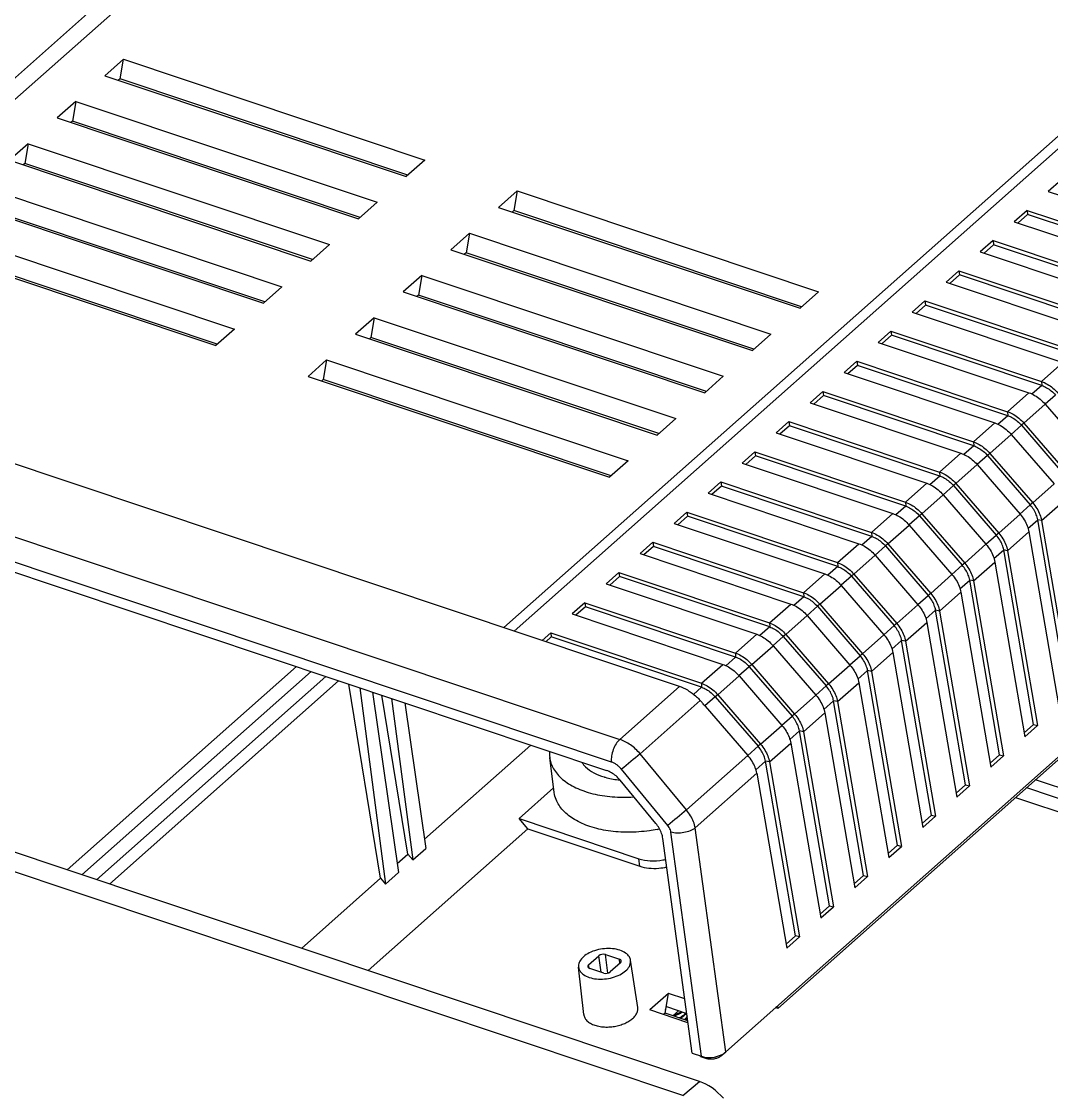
# Model space of a CAD drawing. Header units: millimetres. Extents: x 1518 to 2058, y 69 to 444.
# Drawn here: x 1749.45 to 1795.57, y 144.28 to 192.36 of the extents above; entities that cross this region are included whole.
import ezdxf

# ---------------------------------------------------------------- set-up
doc = ezdxf.new("R2010")
doc.units = ezdxf.units.MM
doc.layers.add('02___PRT_ALL_AXES', color=7, linetype='Continuous')
doc.layers.add('06___PRT_ALL_SURFS', color=7, linetype='Continuous')

# ---------------------------------------------------------------- blocks, each defined once
blk = doc.blocks.new('*u40')
at = {"color": 7, "linetype": 'Continuous'}
for p, q in [((40.975, 82.031), (-17.535, 30.148)), ((36.984, 78.36), (-14.854, 32.394)), ((-39.647, 49.989), (-51.452, 39.522)), ((-38.894, 49.737), (-50.699, 39.27)), ((-38.139, 49.485), (-49.944, 39.017)), ((-49.281, 38.796), (-37.477, 49.263)), ((-35.308, 39.095), (-36.945, 49.085)), ((-36.378, 48.896), (-35.05, 38.795)), ((-35.734, 48.68), (-34.382, 39.388)), ((-33.906, 40.338), (-35.247, 48.517)), ((-34.741, 48.348), (-33.648, 40.038)), ((-34.07, 48.124), (-32.98, 40.631)), ((-18.884, 28.628), (-76.625, 47.942)), ((-19.743, 27.906), (-77.535, 47.237)), ((-33.048, 41.099), (-27.576, 45.951)), ((-26.368, 43.508), (-26.602, 45.31)), ((-17.535, 30.148), (-19.108, 41.687)), ((-19.266, 30.086), (-20.772, 41.137)), ((-18.784, 29.925), (-20.356, 41.464)), ((-33.648, 40.038), (-32.98, 40.631)), ((-34.45, 39.856), (-33.906, 40.338)), ((-33.906, 40.338), (-33.648, 40.038)), ((-35.05, 38.795), (-34.382, 39.388)), ((-39.38, 35.484), (-35.308, 39.095)), ((-35.308, 39.095), (-35.05, 38.795)), ((-24.594, 34.641), (-24.068, 35.107)), ((-23.955, 34.256), (-24.068, 35.107)), ((-23.735, 35.167), (-23.01, 34.925)), ((-23.608, 34.21), (-23.735, 35.167)), ((-22.989, 34.708), (-23.01, 34.925)), ((-22.069, 32.443), (-22.438, 34.872)), ((-24.85, 32.081), (-25.115, 34.523)), ((-24.565, 34.465), (-24.594, 34.641)), ((-23.816, 34.21), (-24.541, 34.452)), ((-22.957, 34.736), (-23.483, 34.269)), ((-14.854, 32.394), (-14.97, 32.433)), ((-14.87, 32.521), (-14.854, 32.394)), ((-19.266, 30.086), (-18.784, 29.925)), ((-18.826, 29.911), (-18.833, 29.941)), ((-18.826, 29.911), (-18.574, 29.826)), ((-18.574, 29.826), (-18.584, 29.883)), ((-17.742, 29.975), (-17.744, 30.012)), ((-17.742, 29.975), (-17.582, 30.117)), ((-19.743, 27.906), (-18.884, 28.628))]:
    blk.add_line(p, q, dxfattribs=at)
for centre, radius, start, end in [((-25.082, 45.508), 1.532, 175.5145, 187.3932), ((-22.599, 48.71), 4.569, 264.0926, 265.0593), ((-20.214, 32.615), 0.763, 312.3387, 314.2443), ((-20.174, 32.532), 0.715, 314.2331, 316.9162)]:
    blk.add_arc(centre, radius, start, end, dxfattribs=at)
for centre, major_axis, ratio, start_param, end_param in [((-23.875, 35.042), (0.238, 0.031), 0.574213, 0.86858, 2.439072), ((-23.15, 34.8), (0.238, 0.031), 0.573868, 5.580869, 7.151361), ((-24.4, 34.576), (0.238, 0.031), 0.573868, 2.439276, 4.009768), ((-23.676, 34.334), (0.238, 0.031), 0.574213, -2.273013, -0.702521), ((-18.259, 30.392), (0.893, 0.116), 0.575118, -2.271951, -0.703057), ((-18.663, 26.921), (-1.392, 1.573), 0.62574, -1.588016, -0.825535)]:
    blk.add_ellipse(centre, major_axis=major_axis, ratio=ratio, start_param=start_param, end_param=end_param, dxfattribs=at)
for points, start_tangent, end_tangent in [([(-26.602, 45.31), (-26.537, 45.027), (-26.204, 44.452), (-25.629, 43.962), (-24.845, 43.587), (-23.9, 43.35), (-22.85, 43.265), (-22.277, 43.283)], (0.128514, -0.991708), (0.997628, 0.068838)), ([(-24.941, 45.052), (-24.761, 44.836), (-24.323, 44.521), (-23.8, 44.308)], (0.556288, -0.830989), (0.957434, -0.288653)), ([(-23.8, 44.308), (-23.747, 44.293), (-23.07, 44.165)], (0.957434, -0.288653), (0.994687, -0.102941)), ([(-22.438, 34.872), (-22.498, 35.039), (-22.691, 35.242), (-22.987, 35.387), (-23.36, 35.465), (-23.779, 35.467), (-24.188, 35.394), (-24.566, 35.249), (-24.862, 35.052)], (-0.156541, 0.987671), (-0.748212, -0.663459)), ([(-24.862, 35.052), (-25.052, 34.819), (-25.118, 34.57), (-25.115, 34.524)], (-0.748212, -0.663459), (0.114909, -0.993376)), ([(-22.689, 34.325), (-22.499, 34.558), (-22.433, 34.807), (-22.438, 34.872)], (0.748212, 0.663459), (-0.156541, 0.987671)), ([(-25.115, 34.524), (-25.053, 34.338), (-24.86, 34.135), (-24.564, 33.989), (-24.191, 33.911), (-23.772, 33.909), (-23.362, 33.983), (-22.985, 34.127), (-22.689, 34.325)], (0.114909, -0.993376), (0.748212, 0.663459)), ([(-24.85, 32.082), (-24.832, 31.994), (-24.75, 31.836), (-24.603, 31.691), (-24.397, 31.572), (-24.148, 31.489), (-23.86, 31.442), (-23.556, 31.436), (-23.26, 31.468), (-22.986, 31.532), (-22.737, 31.622), (-22.517, 31.737), (-22.33, 31.875)], (0.106786, -0.994282), (0.748212, 0.663459)), ([(-22.33, 31.875), (-22.188, 32.028), (-22.1, 32.187), (-22.064, 32.349), (-22.069, 32.443)], (0.748212, 0.663459), (-0.148203, 0.988957)), ([(-19.773, 32.206), (-19.834, 32.162), (-19.99, 32.077), (-20.165, 32.012), (-20.216, 31.998)], (-0.787801, -0.61593), (-0.96839, -0.249441)), ([(-19.841, 32.211), (-19.996, 32.126), (-20.172, 32.061), (-20.209, 32.05)], (-0.834448, -0.551087), (-0.965927, -0.258813)), ([(-19.609, 32.152), (-19.682, 32.069)], (-0.587009, -0.80958), (-0.716284, -0.697809)), ([(-19.577, 32.142), (-19.585, 32.13), (-19.652, 32.044)], (-0.515325, -0.856995), (-0.682828, -0.730579)), ([(-19.7, 32.052), (-19.809, 31.967), (-19.925, 31.901)], (-0.739092, -0.673605), (-0.895325, -0.445413)), ([(-19.675, 32.02), (-19.812, 31.913), (-19.866, 31.88)], (-0.716284, -0.697809), (-0.870779, -0.491674)), ([(-19.523, 32.002), (-19.559, 31.935), (-19.65, 31.825)], (-0.398365, -0.917227), (-0.716284, -0.697809)), ([(-19.516, 31.955), (-19.551, 31.89), (-19.621, 31.8)], (-0.396011, -0.918246), (-0.684046, -0.729439)), ([(-18.574, 29.826), (-18.407, 29.792), (-18.223, 29.791), (-18.039, 29.824), (-17.874, 29.887), (-17.742, 29.975)], (0.948352, -0.31722), (0.748212, 0.663459))]:
    blk.add_spline(points, degree=3, dxfattribs=dict(at, start_tangent=start_tangent, end_tangent=end_tangent))
at = {"layer": '02___PRT_ALL_AXES', "color": 7, "linetype": 'Continuous'}
for p, q in [((-28.177, 42.164), (-26.398, 43.741)), ((-27.722, 41.639), (-28.177, 42.164)), ((-28.177, 42.164), (-22.012, 40.102)), ((-35.956, 34.338), (-27.722, 41.639)), ((-27.722, 41.639), (-21.962, 39.712)), ((-21.962, 39.712), (-22.012, 40.102))]:
    blk.add_line(p, q, dxfattribs=at)
blk.add_arc((-22.555, 49.147), 7.682, 281.1528, 282.0536, dxfattribs=at)
for points, start_tangent, end_tangent in [([(-21.069, 41.609), (-21.469, 41.541), (-22.547, 41.462), (-23.587, 41.536), (-24.53, 41.757), (-25.321, 42.114), (-25.913, 42.586), (-26.273, 43.144), (-26.367, 43.506)], (-0.981113, -0.193436), (-0.13249, 0.991184)), ([(-22.012, 40.102), (-21.42, 39.995), (-20.769, 40.037), (-20.625, 40.066)], (0.948352, -0.31722), (0.974225, 0.225579)), ([(-21.962, 39.712), (-21.496, 39.615), (-20.98, 39.612), (-20.573, 39.677)], (0.948352, -0.31722), (0.973886, 0.227037))]:
    blk.add_spline(points, degree=3, dxfattribs=dict(at, start_tangent=start_tangent, end_tangent=end_tangent))
at = {"layer": '06___PRT_ALL_SURFS', "color": 7, "linetype": 'Continuous'}
for p, q in [((-19.173, 111.318), (-70.433, 65.865)), ((-18.436, 110.87), (-69.53, 65.563)), ((22.125, 97.302), (-28.969, 51.996)), ((22.836, 97.266), (-28.423, 51.813)), ((-48.56, 81.266), (-49.517, 80.417)), ((-48.73, 80.254), (-48.56, 81.266)), ((-48.56, 81.266), (-33.032, 76.072)), ((-49.517, 80.417), (-33.989, 75.223)), ((-48.73, 80.254), (-48.812, 80.181)), ((-33.908, 75.296), (-48.73, 80.254)), ((-51.013, 79.091), (-51.97, 78.242)), ((-51.013, 79.091), (-51.183, 78.078)), ((-51.013, 79.091), (-35.485, 73.897)), ((-51.97, 78.242), (-36.442, 73.048)), ((-51.183, 78.078), (-51.265, 78.006)), ((-36.361, 73.12), (-51.183, 78.078)), ((-53.466, 76.916), (-54.423, 76.067)), ((-53.466, 76.916), (-53.636, 75.903)), ((-53.466, 76.916), (-37.938, 71.722)), ((-54.423, 76.067), (-38.896, 70.873)), ((-53.636, 75.903), (-53.718, 75.831)), ((-38.814, 70.945), (-53.636, 75.903)), ((-33.032, 76.072), (-33.989, 75.223)), ((-55.919, 74.741), (-40.391, 69.547)), ((-0.263, 75.035), (-0.919, 74.453)), ((-28.279, 74.483), (-29.237, 73.634)), ((-28.279, 74.483), (-28.45, 73.47)), ((-28.279, 74.483), (-12.751, 69.289)), ((-0.919, 74.453), (6.839, 71.858)), ((-56.876, 73.892), (-41.349, 68.698)), ((-41.267, 68.77), (-56.089, 73.728)), ((-35.485, 73.897), (-36.442, 73.048)), ((-29.237, 73.634), (-13.709, 68.44)), ((-28.45, 73.47), (-28.531, 73.398)), ((-13.627, 68.512), (-28.45, 73.47)), ((-2.015, 73.481), (-2.671, 72.9)), ((-1.985, 73.269), (-2.476, 72.834)), ((-2.015, 73.481), (-1.985, 73.269)), ((-2.015, 73.481), (5.742, 70.886)), ((5.755, 70.68), (-1.985, 73.269)), ((-58.372, 72.565), (-42.844, 67.371)), ((-2.671, 72.9), (5.087, 70.305)), ((-30.732, 72.307), (-31.69, 71.458)), ((-30.732, 72.307), (-30.903, 71.295)), ((-30.732, 72.307), (-15.205, 67.113)), ((-3.768, 71.927), (-4.423, 71.346)), ((-3.768, 71.927), (-3.738, 71.716)), ((-3.768, 71.927), (3.99, 69.332)), ((-59.33, 71.716), (-43.802, 66.522)), ((-43.72, 66.595), (-58.543, 71.553)), ((-37.938, 71.722), (-38.896, 70.873)), ((-31.69, 71.458), (-16.162, 66.264)), ((-4.423, 71.346), (3.335, 68.751)), ((-3.738, 71.716), (-4.228, 71.281)), ((4.003, 69.126), (-3.738, 71.716)), ((-30.903, 71.295), (-30.984, 71.222)), ((-16.08, 66.337), (-30.903, 71.295)), ((-5.52, 70.373), (-6.175, 69.792)), ((-5.52, 70.373), (-5.49, 70.162)), ((-5.52, 70.373), (2.238, 67.778)), ((-33.185, 70.132), (-34.143, 69.283)), ((-33.185, 70.132), (-33.356, 69.119)), ((-33.185, 70.132), (-17.658, 64.938)), ((-6.175, 69.792), (1.582, 67.197)), ((-5.49, 70.162), (-5.98, 69.727)), ((2.251, 67.573), (-5.49, 70.162)), ((-40.391, 69.547), (-41.349, 68.698)), ((-34.143, 69.283), (-18.615, 64.089)), ((-12.751, 69.289), (-13.709, 68.44)), ((-19.918, 48.968), (-79.471, 68.888)), ((-33.356, 69.119), (-33.437, 69.047)), ((-18.533, 64.161), (-33.356, 69.119)), ((-7.272, 68.82), (-7.927, 68.238)), ((-7.242, 68.608), (-7.733, 68.173)), ((-7.272, 68.82), (-7.242, 68.608)), ((-7.272, 68.82), (0.486, 66.225)), ((0.499, 66.019), (-7.242, 68.608)), ((-7.927, 68.238), (-0.17, 65.644)), ((-35.639, 67.957), (-36.596, 67.108)), ((-35.639, 67.957), (-35.809, 66.944)), ((-35.639, 67.957), (-20.111, 62.763)), ((-42.844, 67.371), (-43.802, 66.522)), ((-36.596, 67.108), (-21.068, 61.914)), ((-35.809, 66.944), (-35.89, 66.872)), ((-20.987, 61.986), (-35.809, 66.944)), ((-15.205, 67.113), (-16.162, 66.264)), ((-9.024, 67.266), (-9.68, 66.685)), ((-8.994, 67.054), (-9.485, 66.619)), ((-9.024, 67.266), (-8.994, 67.054)), ((-9.024, 67.266), (-1.267, 64.671)), ((-1.254, 64.465), (-8.994, 67.054)), ((-9.68, 66.685), (-1.922, 64.09)), ((-82.544, 66.164), (-22.991, 46.244)), ((-38.092, 65.782), (-39.049, 64.933)), ((-38.092, 65.782), (-38.262, 64.769)), ((-38.092, 65.782), (-22.564, 60.588)), ((-10.777, 65.712), (-11.432, 65.131)), ((-10.747, 65.501), (-11.237, 65.066)), ((-10.777, 65.712), (-10.747, 65.501)), ((-10.777, 65.712), (-3.019, 63.117)), ((-3.006, 62.911), (-10.747, 65.501)), ((-1.267, 64.671), (-0.17, 65.644)), ((-23.425, 45.079), (-82.978, 64.999)), ((-39.049, 64.933), (-23.521, 59.739)), ((-38.262, 64.769), (-38.344, 64.697)), ((-23.44, 59.811), (-38.262, 64.769)), ((-17.658, 64.938), (-18.615, 64.089)), ((-11.432, 65.131), (-3.674, 62.536)), ((-82.633, 64.368), (-23.667, 44.644)), ((-12.529, 64.158), (-13.184, 63.577)), ((-12.529, 64.158), (-12.499, 63.947)), ((-12.529, 64.158), (-4.771, 61.563)), ((-1.254, 64.465), (-1.76, 64.016)), ((-1.267, 64.671), (-1.254, 64.465)), ((-12.499, 63.947), (-12.989, 63.512)), ((-4.758, 61.358), (-12.499, 63.947)), ((-3.019, 63.117), (-1.922, 64.09)), ((-0.55, 63.971), (-1.081, 63.5)), ((-13.184, 63.577), (-5.426, 60.982)), ((-3.019, 63.117), (-3.006, 62.911)), ((-2.175, 62.524), (-1.078, 63.497)), ((-1.078, 63.497), (1.128, 60.949)), ((-20.111, 62.763), (-21.068, 61.914)), ((-14.281, 62.605), (-14.936, 62.023)), ((-14.281, 62.605), (-14.251, 62.393)), ((-14.281, 62.605), (-6.523, 60.01)), ((-4.771, 61.563), (-3.674, 62.536)), ((-3.006, 62.911), (-3.512, 62.462)), ((-2.175, 62.524), (-2.303, 62.417)), ((-2.175, 62.524), (0.031, 59.976)), ((-14.936, 62.023), (-7.179, 59.429)), ((-14.251, 62.393), (-14.741, 61.958)), ((-6.51, 59.804), (-14.251, 62.393)), ((-3.927, 60.971), (-2.831, 61.943)), ((-2.303, 62.417), (-2.834, 61.947)), ((-2.831, 61.943), (-0.625, 59.395)), ((-2.303, 62.417), (-0.097, 59.869)), ((-4.771, 61.563), (-4.758, 61.358)), ((-16.033, 61.051), (-16.689, 60.47)), ((-16.003, 60.839), (-16.494, 60.405)), ((-16.033, 61.051), (-16.003, 60.839)), ((-16.033, 61.051), (-8.276, 58.456)), ((-8.262, 58.25), (-16.003, 60.839)), ((-6.523, 60.01), (-5.426, 60.982)), ((-4.758, 61.358), (-5.265, 60.908)), ((-4.055, 60.864), (-4.586, 60.393)), ((-3.927, 60.971), (-4.055, 60.864)), ((-4.055, 60.864), (-1.849, 58.316)), ((-3.927, 60.971), (-1.721, 58.423)), ((-22.564, 60.588), (-23.521, 59.739)), ((-16.689, 60.47), (-8.931, 57.875)), ((-5.68, 59.417), (-4.583, 60.39)), ((-4.583, 60.39), (-2.377, 57.842)), ((-6.51, 59.804), (-7.017, 59.355)), ((-6.523, 60.01), (-6.51, 59.804)), ((-17.785, 59.497), (-18.441, 58.916)), ((-17.755, 59.286), (-18.246, 58.851)), ((-17.785, 59.497), (-17.755, 59.286)), ((-17.785, 59.497), (-10.028, 56.902)), ((-10.015, 56.696), (-17.755, 59.286)), ((-8.276, 58.456), (-7.179, 59.429)), ((-5.807, 59.31), (-6.338, 58.839)), ((-5.68, 59.417), (-5.807, 59.31)), ((-5.807, 59.31), (-3.601, 56.762)), ((-5.68, 59.417), (-3.474, 56.869)), ((-1.721, 58.423), (-0.625, 59.395)), ((-18.441, 58.916), (-10.683, 56.321)), ((-7.432, 57.863), (-6.335, 58.836)), ((-6.335, 58.836), (-4.129, 56.288)), ((-8.262, 58.25), (-8.769, 57.801)), ((-8.276, 58.456), (-8.262, 58.25)), ((-2.38, 57.845), (-1.849, 58.316)), ((-1.721, 58.423), (-1.849, 58.316)), ((-1.262, 57.51), (-0.165, 58.483)), ((-19.538, 57.943), (-20.193, 57.362)), ((-19.508, 57.732), (-19.998, 57.297)), ((-19.538, 57.943), (-19.508, 57.732)), ((-19.538, 57.943), (-11.78, 55.348)), ((-11.767, 55.143), (-19.508, 57.732)), ((-10.028, 56.902), (-8.931, 57.875)), ((-7.559, 57.756), (-8.09, 57.285)), ((-7.432, 57.863), (-7.559, 57.756)), ((-7.559, 57.756), (-5.353, 55.208)), ((-7.432, 57.863), (-5.226, 55.315)), ((-3.474, 56.869), (-2.377, 57.842)), ((-1.969, 57.109), (-1.466, 57.555)), ((0.073, 48.559), (-1.466, 57.555)), ((-1.262, 57.51), (-1.466, 57.555)), ((-20.193, 57.362), (-12.435, 54.767)), ((-9.184, 56.309), (-8.087, 57.282)), ((-8.087, 57.282), (-5.881, 54.734)), ((-1.262, 57.51), (0.278, 48.505)), ((-10.015, 56.696), (-10.521, 56.247)), ((-10.028, 56.902), (-10.015, 56.696)), ((-4.132, 56.291), (-3.601, 56.762)), ((-3.474, 56.869), (-3.601, 56.762)), ((-3.014, 55.956), (-1.917, 56.929)), ((-1.917, 56.929), (-0.377, 47.924)), ((-21.29, 56.39), (-21.945, 55.808)), ((-21.26, 56.178), (-21.75, 55.743)), ((-21.29, 56.39), (-21.26, 56.178)), ((-21.29, 56.39), (-13.532, 53.795)), ((-13.519, 53.589), (-21.26, 56.178)), ((-11.78, 55.348), (-10.683, 56.321)), ((-9.312, 56.202), (-9.842, 55.732)), ((-9.184, 56.309), (-9.312, 56.202)), ((-9.312, 56.202), (-7.106, 53.654)), ((-9.184, 56.309), (-6.978, 53.761)), ((-5.226, 55.315), (-4.129, 56.288)), ((-3.721, 55.556), (-3.218, 56.001)), ((-1.68, 47.005), (-3.218, 56.001)), ((-3.014, 55.956), (-3.218, 56.001)), ((-3.014, 55.956), (-1.474, 46.951)), ((-21.945, 55.808), (-14.188, 53.214)), ((-11.78, 55.348), (-11.767, 55.143)), ((-10.936, 54.756), (-9.839, 55.728)), ((-9.839, 55.728), (-7.633, 53.18)), ((-5.226, 55.315), (-5.353, 55.208)), ((-4.766, 54.402), (-3.669, 55.375)), ((-3.669, 55.375), (-2.129, 46.37)), ((-23.042, 54.836), (-23.697, 54.255)), ((-23.042, 54.836), (-23.012, 54.624)), ((-23.042, 54.836), (-15.284, 52.241)), ((-13.532, 53.795), (-12.435, 54.767)), ((-11.767, 55.143), (-12.273, 54.693)), ((-10.936, 54.756), (-11.064, 54.649)), ((-10.936, 54.756), (-8.73, 52.208)), ((-5.884, 54.738), (-5.353, 55.208)), ((-23.697, 54.255), (-15.94, 51.66)), ((-23.012, 54.624), (-23.503, 54.19)), ((-15.271, 52.035), (-23.012, 54.624)), ((-11.064, 54.649), (-11.595, 54.178)), ((-11.064, 54.649), (-8.858, 52.101)), ((-6.978, 53.761), (-5.881, 54.734)), ((-5.473, 54.002), (-4.97, 54.448)), ((-4.766, 54.402), (-4.97, 54.448)), ((-3.432, 45.451), (-4.97, 54.448)), ((-4.766, 54.402), (-3.226, 45.397)), ((-13.532, 53.795), (-13.519, 53.589)), ((-12.689, 53.202), (-11.592, 54.175)), ((-11.592, 54.175), (-9.386, 51.627)), ((-7.637, 53.184), (-7.106, 53.654)), ((-6.978, 53.761), (-7.106, 53.654)), ((-6.519, 52.849), (-5.422, 53.821)), ((-5.422, 53.821), (-3.882, 44.816)), ((-24.794, 53.282), (-25.45, 52.701)), ((-24.794, 53.282), (-24.764, 53.071)), ((-24.794, 53.282), (-17.037, 50.687)), ((-15.284, 52.241), (-14.188, 53.214)), ((-13.519, 53.589), (-14.026, 53.14)), ((-12.816, 53.095), (-13.347, 52.624)), ((-12.689, 53.202), (-12.816, 53.095)), ((-12.816, 53.095), (-10.61, 50.547)), ((-12.689, 53.202), (-10.483, 50.654)), ((-8.73, 52.208), (-7.633, 53.18)), ((-25.45, 52.701), (-17.692, 50.106)), ((-24.764, 53.071), (-25.255, 52.636)), ((-17.024, 50.481), (-24.764, 53.071)), ((-14.441, 51.648), (-13.344, 52.621)), ((-13.344, 52.621), (-11.138, 50.073)), ((-7.225, 52.448), (-6.723, 52.894)), ((-6.519, 52.849), (-6.723, 52.894)), ((-5.184, 43.897), (-6.723, 52.894)), ((-6.519, 52.849), (-4.979, 43.844)), ((-15.271, 52.035), (-15.778, 51.586)), ((-15.284, 52.241), (-15.271, 52.035)), ((-9.389, 51.63), (-8.858, 52.101)), ((-8.73, 52.208), (-8.858, 52.101)), ((-8.271, 51.295), (-7.174, 52.268)), ((-7.174, 52.268), (-5.634, 43.263)), ((-26.547, 51.728), (-26.991, 51.334)), ((-26.517, 51.517), (-26.797, 51.269)), ((-26.547, 51.728), (-26.517, 51.517)), ((-26.547, 51.728), (-18.789, 49.133)), ((-18.776, 48.928), (-26.517, 51.517)), ((-17.037, 50.687), (-15.94, 51.66)), ((-14.568, 51.541), (-15.099, 51.071)), ((-14.441, 51.648), (-14.568, 51.541)), ((-14.568, 51.541), (-12.362, 48.993)), ((-14.441, 51.648), (-12.235, 49.1)), ((-10.483, 50.654), (-9.386, 51.627)), ((-16.193, 50.094), (-15.096, 51.067)), ((-15.096, 51.067), (-12.89, 48.519)), ((-8.977, 50.894), (-8.475, 51.34)), ((-6.936, 42.344), (-8.475, 51.34)), ((-8.271, 51.295), (-8.475, 51.34)), ((-8.271, 51.295), (-6.731, 42.29)), ((-17.024, 50.481), (-17.53, 50.032)), ((-17.037, 50.687), (-17.024, 50.481)), ((-11.141, 50.076), (-10.61, 50.547)), ((-10.483, 50.654), (-10.61, 50.547)), ((-10.023, 49.741), (-8.926, 50.714)), ((-8.926, 50.714), (-7.386, 41.709)), ((-18.789, 49.133), (-17.692, 50.106)), ((-16.321, 49.987), (-16.851, 49.517)), ((-16.193, 50.094), (-16.321, 49.987)), ((-16.321, 49.987), (-14.115, 47.439)), ((-16.193, 50.094), (-13.987, 47.546)), ((-12.235, 49.1), (-11.138, 50.073)), ((-10.73, 49.341), (-10.227, 49.786)), ((-8.688, 40.79), (-10.227, 49.786)), ((-10.023, 49.741), (-10.227, 49.786)), ((-17.945, 48.541), (-16.848, 49.513)), ((-16.848, 49.513), (-14.642, 46.965)), ((-10.023, 49.741), (-8.483, 40.736)), ((-19.918, 48.968), (-22.991, 46.244)), ((-18.776, 48.928), (-19.19, 48.56)), ((-18.789, 49.133), (-18.776, 48.928)), ((-12.893, 48.523), (-12.362, 48.993)), ((-12.235, 49.1), (-12.362, 48.993)), ((-11.775, 48.187), (-10.678, 49.16)), ((-10.678, 49.16), (-9.138, 40.155)), ((-18.848, 48.241), (-21.943, 45.497)), ((-18.073, 48.434), (-18.603, 47.963)), ((-17.945, 48.541), (-18.073, 48.434)), ((-18.073, 48.434), (-15.867, 45.886)), ((-17.945, 48.541), (-15.739, 45.993)), ((-13.987, 47.546), (-12.89, 48.519)), ((-12.482, 47.787), (-11.979, 48.233)), ((-11.775, 48.187), (-11.979, 48.233)), ((-10.441, 39.236), (-11.979, 48.233)), ((-11.775, 48.187), (-10.235, 39.182)), ((-18.6, 47.96), (-16.395, 45.413)), ((-13.528, 46.634), (-12.431, 47.606)), ((-12.431, 47.606), (-10.891, 38.601)), ((-14.645, 46.969), (-14.115, 47.439)), ((-13.987, 47.546), (-14.115, 47.439)), ((-15.739, 45.993), (-14.642, 46.965)), ((-14.234, 46.233), (-13.731, 46.679)), ((-12.193, 37.682), (-13.731, 46.679)), ((-13.528, 46.634), (-13.731, 46.679)), ((-13.528, 46.634), (-11.987, 37.629)), ((-2.164, 46.575), (-1.68, 47.005)), ((-2.129, 46.37), (-1.474, 46.951)), ((-1.68, 47.005), (-1.474, 46.951)), ((-15.739, 45.993), (-15.867, 45.886)), ((-15.28, 45.08), (-14.183, 46.053)), ((-14.183, 46.053), (-12.643, 37.048)), ((-19.558, 42.608), (-21.943, 45.497)), ((-19.558, 42.608), (-16.395, 45.413)), ((-16.397, 45.415), (-15.867, 45.886)), ((-3.917, 45.021), (-3.432, 45.451)), ((-3.882, 44.816), (-3.226, 45.397)), ((-3.432, 45.451), (-3.226, 45.397)), ((-15.986, 44.679), (-15.484, 45.125)), ((-13.945, 36.129), (-15.484, 45.125)), ((-15.28, 45.08), (-15.484, 45.125)), ((-15.28, 45.08), (-13.74, 36.075)), ((-20.52, 41.814), (-22.904, 44.703)), ((-19.108, 41.687), (-15.935, 44.5)), ((-15.935, 44.5), (-14.395, 35.494)), ((-21.135, 41.917), (-22.972, 44.142)), ((-5.669, 43.467), (-5.184, 43.897)), ((-5.634, 43.263), (-4.979, 43.844)), ((-5.184, 43.897), (-4.979, 43.844)), ((-2.036, 43.76), (29.119, 33.339)), ((29.043, 33.921), (-1.58, 44.164)), ((-2.608, 43.253), (29.214, 32.609)), ((-7.421, 41.914), (-6.936, 42.344)), ((-7.386, 41.709), (-6.731, 42.29)), ((-6.936, 42.344), (-6.731, 42.29)), ((-9.173, 40.36), (-8.688, 40.79)), ((-9.138, 40.155), (-8.483, 40.736)), ((-8.688, 40.79), (-8.483, 40.736)), ((-10.926, 38.806), (-10.441, 39.236)), ((-10.891, 38.601), (-10.235, 39.182)), ((-10.441, 39.236), (-10.235, 39.182)), ((-12.678, 37.252), (-12.193, 37.682)), ((-12.643, 37.048), (-11.987, 37.629)), ((-12.193, 37.682), (-11.987, 37.629)), ((-14.43, 35.699), (-13.945, 36.129)), ((-14.395, 35.494), (-13.74, 36.075)), ((-13.74, 36.075), (-13.945, 36.129)), ((-20.49, 33.161), (-21.448, 32.312)), ((-20.661, 32.149), (-20.49, 33.161)), ((-19.647, 32.879), (-20.49, 33.161)), ((-19.48, 31.654), (-21.448, 32.312)), ((-20.661, 32.149), (-20.742, 32.076)), ((-19.494, 31.758), (-20.661, 32.149)), ((-20.632, 32.317), (-20.591, 32.482)), ((-20.591, 32.482), (-19.545, 32.132)), ((-19.962, 32.271), (-20.254, 32.013))]:
    blk.add_line(p, q, dxfattribs=at)
for centre, radius, start, end in [((-35.484, 33.328), 22.342, 41.391, 41.8731), ((-34.683, 34.036), 21.273, 40.8857, 41.3891), ((97.25, -99.789), 187.923, 129.3654, 129.7456), ((99.629, -102.672), 187.915, 129.36539, 129.74561)]:
    blk.add_arc(centre, radius, start, end, dxfattribs=at)
blk.add_ellipse((-19.636, 47.588), major_axis=(-1.286, 1.263), ratio=0.572944, start_param=-1.158249, end_param=-0.86571, dxfattribs=at)
for points, start_tangent, end_tangent in [([(-1.267, 64.671), (-0.97, 64.536), (-0.683, 64.334), (-0.423, 64.078)], (0.948352, -0.31722), (0.654537, -0.75603)), ([(-1.254, 64.465), (-1.006, 64.352), (-0.767, 64.184), (-0.55, 63.971)], (0.948352, -0.31722), (0.654537, -0.75603)), ([(-1.922, 64.09), (-1.625, 63.954)], (0.948352, -0.31722), (0.866099, -0.499873)), ([(-1.625, 63.954), (-1.338, 63.753), (-1.078, 63.497)], (0.866099, -0.499873), (0.654537, -0.75603)), ([(-3.019, 63.117), (-2.722, 62.982), (-2.435, 62.78), (-2.175, 62.524)], (0.948352, -0.31722), (0.654537, -0.75603)), ([(-3.674, 62.536), (-3.377, 62.401)], (0.948352, -0.31722), (0.866099, -0.499873)), ([(-3.006, 62.911), (-2.758, 62.799), (-2.519, 62.63), (-2.303, 62.417)], (0.948352, -0.31722), (0.654537, -0.75603)), ([(-3.377, 62.401), (-3.09, 62.199), (-2.831, 61.943)], (0.866099, -0.499873), (0.654537, -0.75603)), ([(-4.771, 61.563), (-4.474, 61.428), (-4.187, 61.226), (-3.927, 60.971)], (0.948352, -0.31722), (0.654537, -0.75603)), ([(-5.426, 60.982), (-5.13, 60.847)], (0.948352, -0.31722), (0.866099, -0.499873)), ([(-5.13, 60.847), (-4.842, 60.645), (-4.583, 60.39)], (0.866099, -0.499873), (0.654537, -0.75603)), ([(-4.758, 61.358), (-4.511, 61.245), (-4.271, 61.077), (-4.055, 60.864)], (0.948352, -0.31722), (0.654537, -0.75603)), ([(-6.523, 60.01), (-6.227, 59.874), (-5.939, 59.672), (-5.68, 59.417)], (0.948352, -0.31722), (0.654537, -0.75603)), ([(-6.51, 59.804), (-6.263, 59.691), (-6.023, 59.523), (-5.807, 59.31)], (0.948352, -0.31722), (0.654537, -0.75603)), ([(-7.179, 59.429), (-6.882, 59.293)], (0.948352, -0.31722), (0.866099, -0.499873)), ([(-6.882, 59.293), (-6.595, 59.091), (-6.335, 58.836)], (0.866099, -0.499873), (0.654537, -0.75603)), ([(-8.276, 58.456), (-7.979, 58.321), (-7.691, 58.119), (-7.432, 57.863)], (0.948352, -0.31722), (0.654537, -0.75603)), ([(-8.262, 58.25), (-8.015, 58.137), (-7.776, 57.969), (-7.559, 57.756)], (0.948352, -0.31722), (0.654537, -0.75603)), ([(-1.466, 57.555), (-1.539, 57.813), (-1.67, 58.072), (-1.849, 58.316)], (-0.168576, 0.985689), (-0.654537, 0.75603)), ([(-1.721, 58.423), (-1.506, 58.13), (-1.35, 57.819), (-1.262, 57.51)], (0.654537, -0.75603), (0.168576, -0.985689)), ([(-8.931, 57.875), (-8.634, 57.74)], (0.948352, -0.31722), (0.866099, -0.499873)), ([(-8.634, 57.74), (-8.347, 57.538), (-8.087, 57.282)], (0.866099, -0.499873), (0.654537, -0.75603)), ([(-2.377, 57.842), (-2.162, 57.549), (-2.005, 57.238)], (0.654537, -0.75603), (0.367004, -0.93022)), ([(-2.005, 57.238), (-1.917, 56.929)], (0.367004, -0.93022), (0.168576, -0.985689)), ([(-10.028, 56.902), (-9.731, 56.767), (-9.444, 56.565), (-9.184, 56.309)], (0.948352, -0.31722), (0.654537, -0.75603)), ([(-10.015, 56.696), (-9.767, 56.584), (-9.528, 56.415), (-9.312, 56.202)], (0.948352, -0.31722), (0.654537, -0.75603)), ([(-3.218, 56.001), (-3.292, 56.259), (-3.422, 56.518), (-3.601, 56.762)], (-0.168576, 0.985689), (-0.654537, 0.75603)), ([(-3.474, 56.869), (-3.259, 56.576), (-3.102, 56.265), (-3.014, 55.956)], (0.654537, -0.75603), (0.168576, -0.985689)), ([(-10.683, 56.321), (-10.386, 56.186)], (0.948352, -0.31722), (0.866099, -0.499873)), ([(-10.386, 56.186), (-10.099, 55.984), (-9.839, 55.728)], (0.866099, -0.499873), (0.654537, -0.75603)), ([(-4.129, 56.288), (-3.914, 55.995), (-3.757, 55.684)], (0.654537, -0.75603), (0.367004, -0.93022)), ([(-11.78, 55.348), (-11.483, 55.213), (-11.196, 55.011), (-10.936, 54.756)], (0.948352, -0.31722), (0.654537, -0.75603)), ([(-5.226, 55.315), (-5.011, 55.023), (-4.854, 54.712), (-4.766, 54.402)], (0.654537, -0.75603), (0.168576, -0.985689)), ([(-3.757, 55.684), (-3.669, 55.375)], (0.367004, -0.93022), (0.168576, -0.985689)), ([(-12.435, 54.767), (-12.139, 54.632)], (0.948352, -0.31722), (0.866099, -0.499873)), ([(-11.767, 55.143), (-11.52, 55.03), (-11.28, 54.862), (-11.064, 54.649)], (0.948352, -0.31722), (0.654537, -0.75603)), ([(-4.97, 54.448), (-5.044, 54.705), (-5.174, 54.964), (-5.353, 55.208)], (-0.168576, 0.985689), (-0.654537, 0.75603)), ([(-12.139, 54.632), (-11.851, 54.43), (-11.592, 54.175)], (0.866099, -0.499873), (0.654537, -0.75603)), ([(-5.881, 54.734), (-5.666, 54.441), (-5.51, 54.13)], (0.654537, -0.75603), (0.367004, -0.93022)), ([(-13.532, 53.795), (-13.236, 53.659), (-12.948, 53.457), (-12.689, 53.202)], (0.948352, -0.31722), (0.654537, -0.75603)), ([(-6.723, 52.894), (-6.796, 53.151), (-6.926, 53.411), (-7.106, 53.654)], (-0.168576, 0.985689), (-0.654537, 0.75603)), ([(-6.978, 53.761), (-6.763, 53.469), (-6.607, 53.158), (-6.518, 52.849)], (0.654537, -0.75603), (0.168576, -0.985689)), ([(-5.51, 54.13), (-5.422, 53.821)], (0.367004, -0.93022), (0.168576, -0.985689)), ([(-14.188, 53.214), (-13.891, 53.078)], (0.948352, -0.31722), (0.866099, -0.499873)), ([(-13.519, 53.589), (-13.272, 53.476), (-13.032, 53.308), (-12.816, 53.095)], (0.948352, -0.31722), (0.654537, -0.75603)), ([(-7.633, 53.18), (-7.418, 52.888), (-7.262, 52.577)], (0.654537, -0.75603), (0.367004, -0.93022)), ([(-13.891, 53.078), (-13.603, 52.876), (-13.344, 52.621)], (0.866099, -0.499873), (0.654537, -0.75603)), ([(-7.262, 52.577), (-7.174, 52.268)], (0.367004, -0.93022), (0.168576, -0.985689)), ([(-15.284, 52.241), (-14.988, 52.106), (-14.7, 51.904), (-14.441, 51.648)], (0.948352, -0.31722), (0.654537, -0.75603)), ([(-15.271, 52.035), (-15.024, 51.922), (-14.785, 51.754), (-14.568, 51.541)], (0.948352, -0.31722), (0.654537, -0.75603)), ([(-8.475, 51.34), (-8.548, 51.598), (-8.679, 51.857), (-8.858, 52.101)], (-0.168576, 0.985689), (-0.654537, 0.75603)), ([(-8.73, 52.208), (-8.515, 51.915), (-8.359, 51.604), (-8.271, 51.295)], (0.654537, -0.75603), (0.168576, -0.985689)), ([(-15.94, 51.66), (-15.643, 51.525)], (0.948352, -0.31722), (0.866099, -0.499873)), ([(-15.643, 51.525), (-15.356, 51.323), (-15.096, 51.067)], (0.866099, -0.499873), (0.654537, -0.75603)), ([(-9.386, 51.627), (-9.171, 51.334), (-9.014, 51.023)], (0.654537, -0.75603), (0.367004, -0.93022)), ([(-9.014, 51.023), (-8.926, 50.714)], (0.367004, -0.93022), (0.168576, -0.985689)), ([(-17.037, 50.687), (-16.74, 50.552), (-16.453, 50.35), (-16.193, 50.094)], (0.948352, -0.31722), (0.654537, -0.75603)), ([(-17.024, 50.481), (-16.776, 50.369), (-16.537, 50.2), (-16.321, 49.987)], (0.948352, -0.31722), (0.654537, -0.75603)), ([(-10.227, 49.786), (-10.3, 50.044), (-10.431, 50.303), (-10.61, 50.547)], (-0.168576, 0.985689), (-0.654537, 0.75603)), ([(-10.483, 50.654), (-10.268, 50.361), (-10.111, 50.05), (-10.023, 49.741)], (0.654537, -0.75603), (0.168576, -0.985689)), ([(-17.692, 50.106), (-17.395, 49.971)], (0.948352, -0.31722), (0.866099, -0.499873)), ([(-17.395, 49.971), (-17.108, 49.769), (-16.848, 49.513)], (0.866099, -0.499873), (0.654537, -0.75603)), ([(-11.138, 50.073), (-10.923, 49.78), (-10.766, 49.469)], (0.654537, -0.75603), (0.367004, -0.93022)), ([(-10.766, 49.469), (-10.678, 49.16)], (0.367004, -0.93022), (0.168576, -0.985689)), ([(-19.489, 48.77), (-19.262, 48.619), (-19.047, 48.442), (-18.848, 48.241)], (0.862416, -0.506201), (0.667444, -0.74466)), ([(-18.789, 49.133), (-18.492, 48.998), (-18.205, 48.796), (-17.945, 48.541)], (0.948352, -0.31722), (0.654537, -0.75603)), ([(-18.776, 48.928), (-18.529, 48.815), (-18.289, 48.647), (-18.073, 48.434)], (0.948352, -0.31722), (0.654537, -0.75603)), ([(-11.979, 48.233), (-12.053, 48.49), (-12.183, 48.749), (-12.362, 48.993)], (-0.168576, 0.985689), (-0.654537, 0.75603)), ([(-12.235, 49.1), (-12.02, 48.808), (-11.863, 48.497), (-11.775, 48.187)], (0.654537, -0.75603), (0.168576, -0.985689)), ([(-12.89, 48.519), (-12.675, 48.226), (-12.519, 47.915)], (0.654537, -0.75603), (0.367004, -0.93022)), ([(-12.519, 47.915), (-12.43, 47.606)], (0.367004, -0.93022), (0.168576, -0.985689)), ([(-13.731, 46.679), (-13.805, 46.936), (-13.935, 47.196), (-14.115, 47.439)], (-0.168576, 0.985689), (-0.654537, 0.75603)), ([(-13.987, 47.546), (-13.772, 47.254), (-13.615, 46.943), (-13.527, 46.634)], (0.654537, -0.75603), (0.168576, -0.985689)), ([(-14.642, 46.965), (-14.427, 46.673), (-14.271, 46.362)], (0.654537, -0.75603), (0.367004, -0.93022)), ([(-22.991, 46.244), (-23.18, 46.017), (-23.328, 45.719), (-23.414, 45.39), (-23.425, 45.079)], (-0.748212, -0.663459), (0.095699, -0.99541)), ([(-21.943, 45.497), (-22.179, 45.745), (-22.439, 45.957), (-22.713, 46.125), (-22.991, 46.244)], (-0.645583, 0.76369), (-0.948348, 0.317232)), ([(-15.739, 45.993), (-15.524, 45.7), (-15.368, 45.389), (-15.28, 45.08)], (0.654537, -0.75603), (0.168576, -0.985689)), ([(-14.271, 46.362), (-14.183, 46.053)], (0.367004, -0.93022), (0.168576, -0.985689)), ([(-16.023, 44.809), (-16.18, 45.12), (-16.395, 45.413)], (-0.366858, 0.930277), (-0.654537, 0.75603)), ([(-15.484, 45.125), (-15.557, 45.383), (-15.688, 45.642), (-15.867, 45.886)], (-0.168576, 0.985689), (-0.654537, 0.75603)), ([(-22.904, 44.703), (-23.02, 44.828), (-23.15, 44.935), (-23.287, 45.02), (-23.425, 45.079)], (-0.636578, 0.771213), (-0.948349, 0.31723)), ([(-15.935, 44.5), (-16.023, 44.809)], (-0.168576, 0.985689), (-0.366858, 0.930277)), ([(-22.972, 44.142), (-23.183, 44.359), (-23.421, 44.53), (-23.667, 44.644)], (-0.636546, 0.771239), (-0.948352, 0.317221)), ([(-19.108, 41.687), (-19.192, 41.999), (-19.346, 42.313), (-19.558, 42.608)], (-0.15576, 0.987795), (-0.647733, 0.761867)), ([(-20.772, 41.137), (-20.838, 41.401), (-20.962, 41.668), (-21.135, 41.917)], (-0.135075, 0.990835), (-0.636545, 0.771239)), ([(-20.356, 41.464), (-20.386, 41.582), (-20.442, 41.702), (-20.52, 41.814)], (-0.134971, 0.99085), (-0.63657, 0.771219)), ([(-19.108, 41.687), (-19.365, 41.538), (-19.693, 41.442), (-20.041, 41.417), (-20.356, 41.464)], (-0.774525, -0.632543), (-0.960283, 0.279027))]:
    blk.add_spline(points, degree=3, dxfattribs=dict(at, start_tangent=start_tangent, end_tangent=end_tangent))

msp = doc.modelspace()

# ---------------------------------------------------------------- block references
at = {"xscale": 0.8693999999999998, "yscale": 0.8693999999999998, "zscale": 0.8693999999999998}
msp.add_blockref('*u40', (1796.23, 120.02), dxfattribs=at)

doc.saveas('drawing.dxf')
